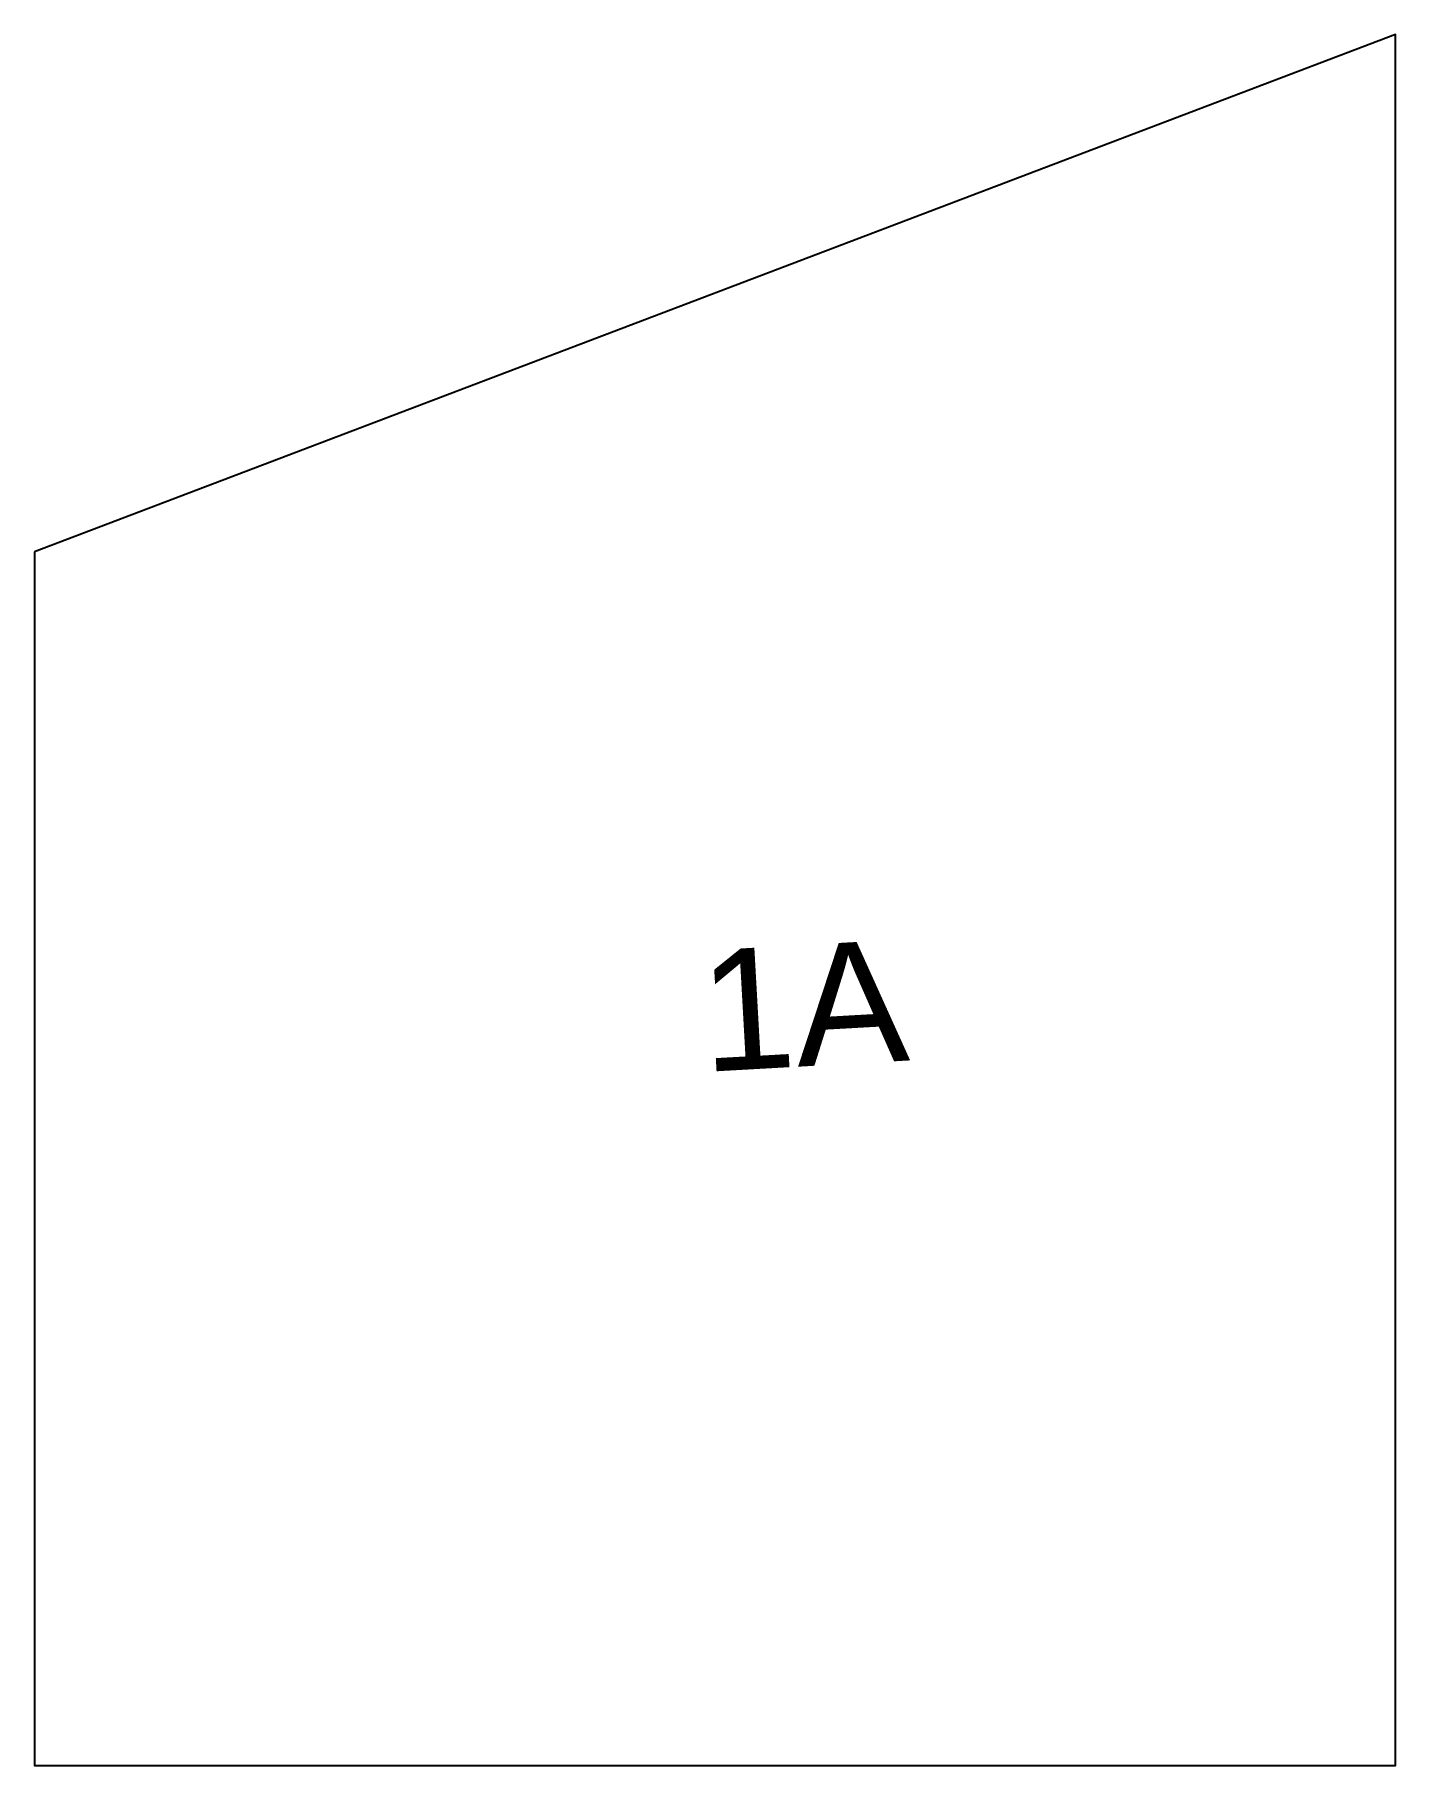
# Model space of a CAD drawing. Header units: inches. Extents: x 747 to 768.1, y 505.3 to 532.2.
import ezdxf
from ezdxf.enums import TextEntityAlignment as Align

# ---------------------------------------------------------------- set-up
doc = ezdxf.new("R2010")
doc.units = ezdxf.units.IN
doc.header["$MEASUREMENT"] = 0
doc.styles.get("Standard").update_dxf_attribs({"font": 'arial.ttf'})

# ---------------------------------------------------------------- blocks, each defined once
blk = doc.blocks.new('*U7')
blk.add_lwpolyline([(-10.556, 18.83), (-10.556, 0), (10.556, 0), (10.556, 26.852)], close=True)
blk.add_attdef('PCMK', text='', height=1.881, rotation=3.2146).set_placement((1.376, 11.787), align=Align.MIDDLE_CENTER)

msp = doc.modelspace()

# ---------------------------------------------------------------- block references
msp.add_blockref('*U7', (757.508, 505.303)).add_auto_attribs({'PCMK': '1A'})

doc.saveas('drawing.dxf')
